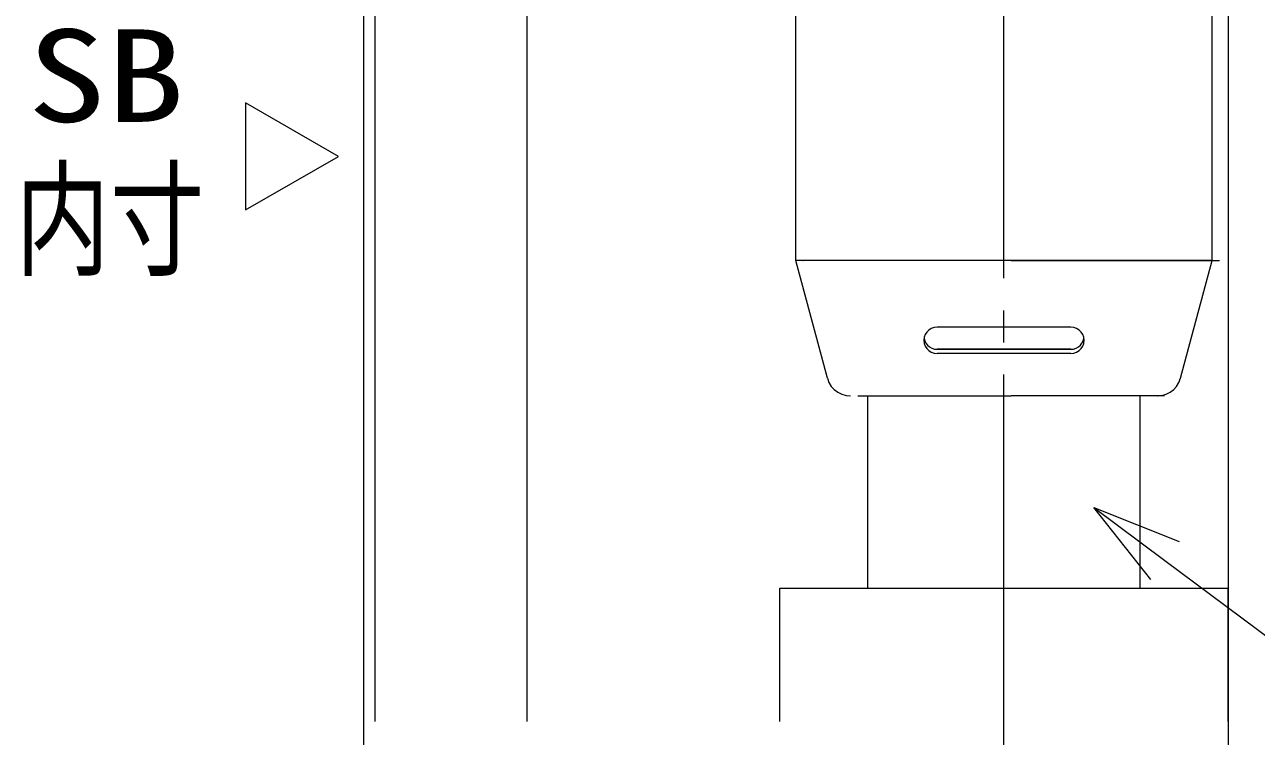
# Model space of a CAD drawing. Units: millimetres on the paper, scale 1:2. Extents: x -305 to 305, y -152 to 152.
# Drawn here: x 37.75 to 76.21, y 56.31 to 78.54 of the extents above; entities that cross this region are included whole.
import ezdxf
from ezdxf.enums import TextEntityAlignment as Align

# ---------------------------------------------------------------- set-up
doc = ezdxf.new("R2010")
doc.units = ezdxf.units.MM
doc.linetypes.add('LONG_CHAIN', pattern=[21, 18, -1, 1, -1])
doc.linetypes.add('LONG_DOUBLE_CHAIN', pattern=[21.8, 18, -1, 0.6, -0.6, 0.6, -1])
doc.layers.add('0-0_TV', color=7, linetype='Continuous', lineweight=9)
doc.layers.add('0-3_0', color=7, linetype='Continuous', lineweight=9)
doc.styles.add('ＭＳ ゴシック', font='')
doc.styles.get('ＭＳ ゴシック').set_extended_font_data('MS Gothic')

# ---------------------------------------------------------------- blocks, each defined once
blk = doc.blocks.new('_OPEN30')
at = {"layer": '0-3_0'}
blk.add_line((0, 0), (-1, 0), dxfattribs=at)
blk.add_lwpolyline([(-1, 0.2679), (0, 0), (-1, -0.2679)], dxfattribs=at)

msp = doc.modelspace()

# ---------------------------------------------------------------- linework, layer by layer
at = {"layer": '0-0_TV'}
for p, q in [((48.329, 96.144), (48.329, 56.777)), ((48.329, 96.144), (48.329, 56.778)), ((48.68, 96.144), (48.68, 56.778)), ((48.68, 96.144), (48.68, 56.778)), ((53.43, 96.144), (53.43, 56.778)), ((53.43, 96.144), (53.43, 56.778)), ((75.329, 84.794), (75.329, 42.56)), ((74.829, 71.178), (74.829, 83.294)), ((74.829, 71.178), (74.829, 83.294)), ((61.828, 71.178), (61.828, 82.168)), ((61.828, 71.178), (61.828, 82.168)), ((62.815, 67.499), (61.828, 71.178)), ((74.829, 71.178), (61.828, 71.178)), ((74.829, 71.178), (61.828, 71.178)), ((62.815, 67.499), (61.828, 71.178)), ((68.554, 71.178), (62.054, 71.178)), ((68.554, 71.178), (62.054, 71.178)), ((68.554, 71.178), (75.055, 71.178)), ((68.554, 71.178), (75.055, 71.178)), ((73.843, 67.499), (74.829, 71.178)), ((73.843, 67.499), (74.829, 71.178)), ((70.418, 69.094), (66.24, 69.094)), ((70.418, 69.094), (66.24, 69.094)), ((68.554, 69.094), (66.465, 69.094)), ((68.554, 69.094), (66.465, 69.094)), ((70.418, 68.403), (66.24, 68.403)), ((70.418, 68.402), (66.24, 68.402)), ((70.418, 68.273), (66.24, 68.273)), ((70.418, 68.273), (66.24, 68.273)), ((68.554, 68.402), (66.465, 68.402)), ((68.554, 68.402), (66.465, 68.402)), ((68.554, 68.273), (66.465, 68.273)), ((68.554, 68.273), (66.465, 68.273)), ((63.765, 66.945), (68.554, 66.945)), ((63.765, 66.945), (68.554, 66.945)), ((73.344, 66.945), (68.554, 66.945)), ((73.344, 66.945), (68.554, 66.945)), ((48.329, 56.777), (48.329, 42.56)), ((48.329, 56.777), (48.329, 48.849))]:
    msp.add_line(p, q, dxfattribs=at)
at = {"layer": '0-0_TV', "linetype": 'LONG_CHAIN'}
msp.add_line((68.328, 49.62), (68.328, 90.144), dxfattribs=at)
at = {"layer": '0-0_TV', "linetype": 'LONG_DOUBLE_CHAIN'}
for p, q in [((64.079, 60.944), (64.079, 66.945)), ((64.079, 60.944), (64.079, 66.945)), ((72.579, 60.944), (72.579, 66.945)), ((72.579, 60.944), (72.579, 66.945)), ((61.329, 60.944), (75.329, 60.944)), ((61.329, 56.777), (61.329, 60.944)), ((61.329, 60.944), (75.329, 60.944)), ((75.329, 56.777), (75.329, 60.944))]:
    msp.add_line(p, q, dxfattribs=at)
at = {"layer": '0-0_TV'}
msp.add_lwpolyline([(44.651, 72.754), (47.549, 74.427), (44.651, 76.101)], close=True, dxfattribs=at)
for points in [[(66.24, 69.094), (66.145, 69.083), (66.059, 69.052), (65.983, 69.003), (65.919, 68.94), (65.871, 68.864), (65.84, 68.778), (65.829, 68.684)], [(66.24, 69.094), (66.145, 69.083), (66.059, 69.052), (65.983, 69.003), (65.919, 68.94), (65.871, 68.864), (65.84, 68.778), (65.829, 68.684)], [(70.829, 68.684), (70.818, 68.778), (70.787, 68.864), (70.739, 68.94), (70.675, 69.003), (70.599, 69.052), (70.512, 69.083), (70.418, 69.094)], [(70.829, 68.684), (70.818, 68.778), (70.787, 68.864), (70.739, 68.94), (70.675, 69.003), (70.599, 69.052), (70.512, 69.083), (70.418, 69.094)], [(65.829, 68.684), (65.84, 68.589), (65.871, 68.503), (65.919, 68.427), (65.983, 68.363), (66.059, 68.315), (66.145, 68.284), (66.24, 68.273)], [(65.829, 68.684), (65.84, 68.589), (65.871, 68.503), (65.919, 68.427), (65.983, 68.363), (66.059, 68.315), (66.145, 68.284), (66.24, 68.273)], [(65.835, 68.748), (65.857, 68.666), (65.893, 68.593), (65.944, 68.529), (66.005, 68.476), (66.076, 68.436), (66.155, 68.411), (66.24, 68.403)], [(65.835, 68.748), (65.857, 68.666), (65.893, 68.593), (65.944, 68.529), (66.005, 68.476), (66.076, 68.436), (66.155, 68.411), (66.24, 68.403)], [(70.418, 68.403), (70.502, 68.411), (70.581, 68.436), (70.652, 68.476), (70.714, 68.529), (70.765, 68.593), (70.802, 68.666), (70.824, 68.748)], [(70.418, 68.403), (70.502, 68.411), (70.581, 68.436), (70.652, 68.476), (70.714, 68.529), (70.765, 68.593), (70.802, 68.666), (70.824, 68.748)], [(70.418, 68.273), (70.512, 68.284), (70.599, 68.315), (70.675, 68.363), (70.739, 68.427), (70.787, 68.503), (70.818, 68.589), (70.829, 68.684)], [(70.418, 68.273), (70.512, 68.284), (70.599, 68.315), (70.675, 68.363), (70.739, 68.427), (70.787, 68.503), (70.818, 68.589), (70.829, 68.684)], [(62.815, 67.499), (62.865, 67.366), (62.937, 67.246), (63.03, 67.144), (63.14, 67.06), (63.263, 66.997), (63.397, 66.958), (63.539, 66.945)], [(62.815, 67.499), (62.865, 67.366), (62.937, 67.246), (63.03, 67.144), (63.14, 67.06), (63.263, 66.997), (63.397, 66.958), (63.539, 66.945)], [(73.118, 66.945), (73.261, 66.958), (73.395, 66.997), (73.519, 67.06), (73.628, 67.144), (73.721, 67.246), (73.793, 67.366), (73.843, 67.499)], [(73.118, 66.945), (73.261, 66.958), (73.395, 66.997), (73.519, 67.06), (73.628, 67.144), (73.721, 67.246), (73.793, 67.366), (73.843, 67.499)], [(73.355, 61.808), (80.569, 56.431), (90.426, 56.431)]]:
    msp.add_lwpolyline(points, dxfattribs=at)
for centre, start, end in [((61.828, 71.178), 180, 0), ((61.828, 71.178), 15.0079, 195.0079), ((61.828, 71.178), 90, 270), ((61.828, 71.178), 90, 270), ((61.828, 71.178), 15.0079, 195.0079), ((61.828, 71.178), 180, 0), ((62.054, 71.178), 90, 270), ((62.054, 71.178), 90, 270), ((68.554, 71.178), 90, 270), ((68.554, 71.178), 270, 90), ((68.554, 71.178), 270, 90), ((68.554, 71.178), 90, 270), ((74.829, 71.178), 180, 0), ((74.829, 71.178), 344.9921, 164.9921), ((74.829, 71.178), 270, 90), ((74.829, 71.178), 270, 90), ((74.829, 71.178), 344.9921, 164.9921), ((74.829, 71.178), 180, 0), ((75.055, 71.178), 270, 90), ((75.055, 71.178), 270, 90), ((66.24, 69.094), 90, 270), ((66.24, 69.094), 90, 270), ((66.24, 69.094), 276.5658, 96.5658), ((66.24, 69.094), 276.5658, 96.5658), ((66.465, 69.094), 90, 270), ((66.465, 69.094), 90, 270), ((68.554, 69.094), 270, 90), ((68.554, 69.094), 270, 90), ((70.418, 69.094), 270, 90), ((70.418, 69.094), 270, 90), ((70.418, 69.094), 83.4342, 263.4342), ((70.418, 69.094), 83.4342, 263.4342), ((65.829, 68.684), 6.5579, 186.5579), ((65.829, 68.684), 173.4145, 353.4145), ((65.829, 68.684), 6.5579, 186.5579), ((65.829, 68.684), 173.4145, 353.4145), ((65.835, 68.748), 14.8773, 194.8773), ((65.835, 68.748), 14.8773, 194.8773), ((70.824, 68.748), 344.7267, 164.7267), ((70.824, 68.748), 344.7267, 164.7267), ((70.829, 68.684), 186.5855, 6.5855), ((70.829, 68.684), 353.4421, 173.4421), ((70.829, 68.684), 186.5855, 6.5855), ((70.829, 68.684), 353.4421, 173.4421), ((66.24, 68.403), 90, 270), ((66.24, 68.403), 264.1272, 84.1272), ((66.24, 68.403), 264.1272, 84.1272), ((66.24, 68.402), 90, 270), ((66.24, 68.273), 90, 270), ((66.24, 68.273), 90, 270), ((66.24, 68.273), 263.4323, 83.4323), ((66.24, 68.273), 263.4323, 83.4323), ((66.465, 68.402), 90, 270), ((66.465, 68.402), 90, 270), ((66.465, 68.273), 90, 270), ((66.465, 68.273), 90, 270), ((68.554, 68.402), 270, 90), ((68.554, 68.402), 270, 90), ((68.554, 68.273), 270, 90), ((68.554, 68.273), 270, 90), ((70.418, 68.403), 270, 90), ((70.418, 68.403), 95.9039, 275.9039), ((70.418, 68.403), 95.9039, 275.9039), ((70.418, 68.402), 270, 90), ((70.418, 68.273), 270, 90), ((70.418, 68.273), 270, 90), ((70.418, 68.273), 96.5677, 276.5677), ((70.418, 68.273), 96.5677, 276.5677), ((62.815, 67.499), 195.0079, 15.0079), ((62.815, 67.499), 195.0079, 15.0079), ((62.815, 67.499), 20.4572, 200.4572), ((62.815, 67.499), 20.4572, 200.4572), ((73.843, 67.499), 164.9921, 344.9921), ((73.843, 67.499), 164.9921, 344.9921), ((73.843, 67.499), 339.5711, 159.5711), ((73.843, 67.499), 339.5711, 159.5711), ((63.539, 66.945), 264.5625, 84.5624), ((63.539, 66.945), 264.5625, 84.5624), ((63.765, 66.945), 90, 270), ((63.765, 66.945), 90, 270), ((64.079, 66.945), 0, 180), ((64.079, 66.945), 0, 180), ((68.554, 66.945), 90, 270), ((68.554, 66.945), 270, 90), ((68.554, 66.945), 270, 90), ((68.554, 66.945), 90, 270), ((72.579, 66.945), 0, 180), ((72.579, 66.945), 0, 180), ((73.118, 66.945), 95.4204, 275.4204), ((73.118, 66.945), 95.4204, 275.4204), ((73.344, 66.945), 270, 90), ((73.344, 66.945), 270, 90), ((61.329, 60.944), 90, 270), ((61.329, 60.944), 0, 180), ((61.329, 60.944), 90, 270), ((64.079, 60.944), 180, 0), ((64.079, 60.944), 180, 0), ((72.579, 60.944), 180, 0), ((72.579, 60.944), 180, 0), ((75.329, 60.944), 270, 90), ((75.329, 60.944), 0, 180), ((75.329, 60.944), 270, 90), ((48.329, 56.778), 180, 0), ((48.329, 56.777), 180, 0), ((48.68, 56.778), 180, 0), ((48.68, 56.778), 180, 0), ((53.43, 56.778), 180, 0), ((53.43, 56.778), 180, 0), ((61.329, 56.777), 180, 0), ((75.329, 56.777), 180, 0)]:
    msp.add_arc(centre, 0.0004, start, end, dxfattribs=at)

# ---------------------------------------------------------------- block references
at = {"layer": '0-0_TV', "xscale": 2.77, "yscale": 2.77, "rotation": 143.29714}
msp.add_blockref('_OPEN30', (71.135, 63.464), dxfattribs=at)

# ---------------------------------------------------------------- texts
at = {"layer": '0-0_TV', "style": 'ＭＳ ゴシック'}
for s, width, p in [('SB', 1.25, (37.832, 74.64)), ('内寸', 0.75, (37.457, 70.144))]:
    msp.add_text(s, height=2.889, dxfattribs=dict(at, width=width)).set_placement(p, align=Align.BOTTOM_LEFT)

doc.saveas('drawing.dxf')
